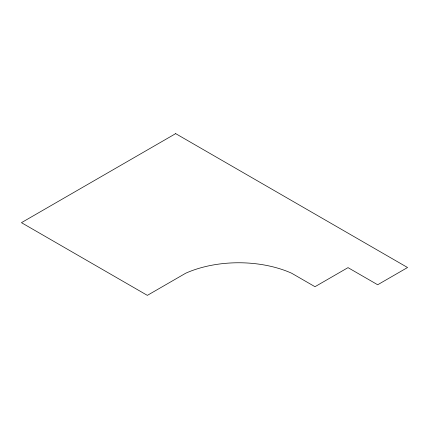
<?xml version="1.0" encoding="UTF-8"?>
<svg xmlns="http://www.w3.org/2000/svg" width="429" height="429" viewBox="0 0 429 429"><rect width="100%" height="100%" fill="white"/><g stroke="black" fill="none" stroke-linecap="round" stroke-linejoin="round"><path stroke-width="0.64" d="M175.67 133.633L21.45 222.672L147.356 295.366L185.73 273.209A86.492 49.936 0 0 1 291.613 273.209L314.993 286.706L348.021 267.637L377.676 284.759L407.55 267.514L175.67 133.633"/></g></svg>
